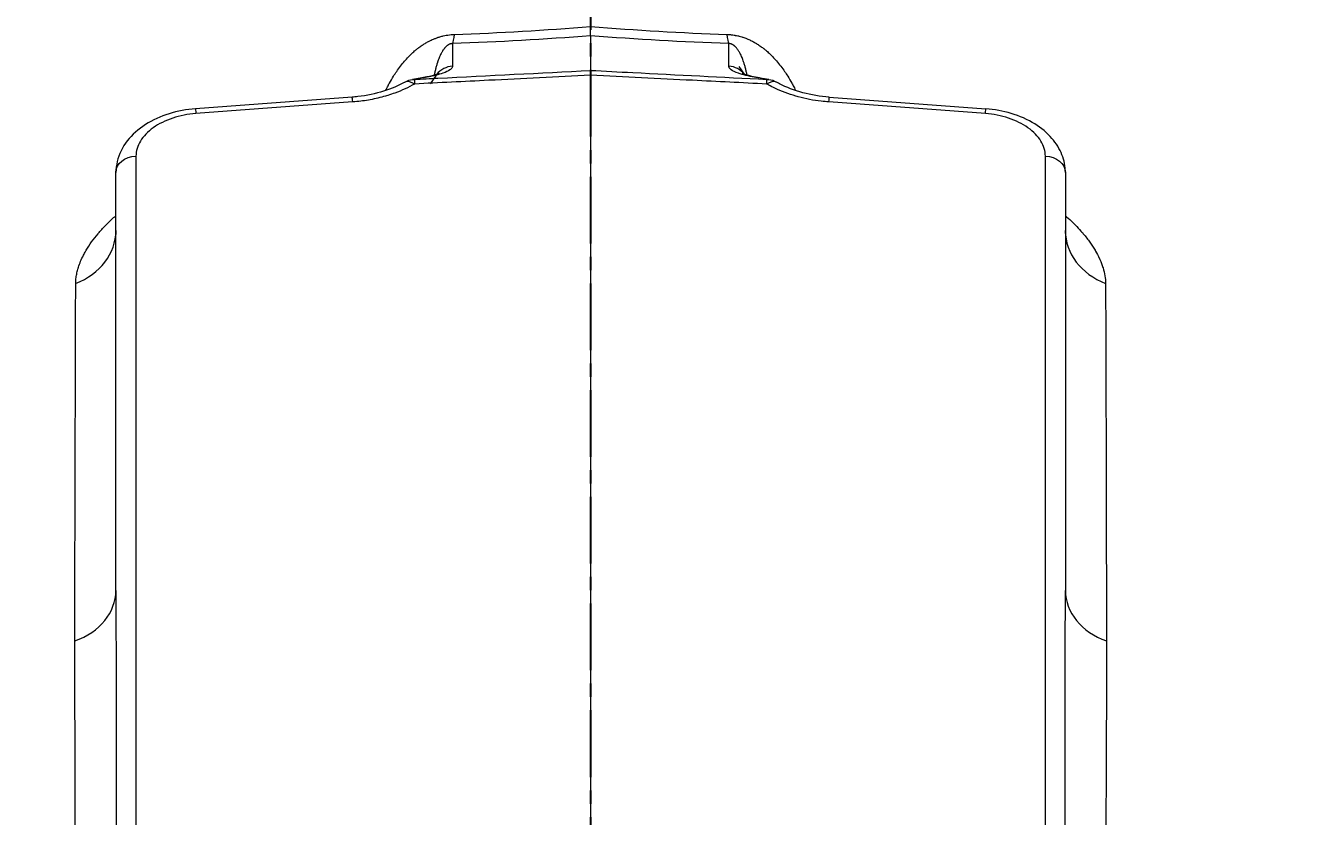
# Model space of a CAD drawing. Header units: millimetres. Extents: x -2122 to 22797, y 3569 to 89276.
# Drawn here: x 9078.1 to 9198.3, y 18054.8 to 18128.9 of the extents above; entities that cross this region are included whole.
import ezdxf

# ---------------------------------------------------------------- set-up
doc = ezdxf.new("R2010")
doc.units = ezdxf.units.MM
doc.header["$LTSCALE"] = 20
doc.linetypes.add('CENTER', pattern=[2, 1.25, -0.25, 0.25, -0.25])
doc.layers.add('IA-DIBUJO', color=3, linetype='Continuous', lineweight=30)
doc.layers.add('IA-DIM', color=7, linetype='Continuous')
doc.layers.add('IA-EJES', color=4, linetype='CENTER')
doc.styles.add('ING-AMB', font='romans.shx', dxfattribs={"width": 0.75, "oblique": 15})
doc.dimstyles.new('ING-AMB 20', dxfattribs={"dimscale": 20, "dimtxt": 3, "dimasz": 2.5, "dimexe": 1, "dimexo": 1, "dimgap": 1, "dimtad": 1, "dimdec": 0, "dimzin": 0, "dimdsep": 46, "dimtxsty": 'ING-AMB', "dimcen": 0.1, "dimclrd": 7, "dimclre": 7, "dimclrt": 2, "dimadec": 0, "dimazin": 0, "dimtfac": 1, "dimtdec": 0, "dimtmove": 0, "dimatfit": 0, "dimfxl": 1.25, "dimtolj": 1, "dimtzin": 0, "dimarcsym": 1})

# ---------------------------------------------------------------- blocks, each defined once
blk = doc.blocks.new('*D143')
at = {"layer": 'Defpoints', "color": 0, "transparency": 16777216}
for p in [(8790.96, 18818.59), (9130.96, 18586.28), (8790.96, 17983.38)]:
    blk.add_point(p, dxfattribs=at)
at = {"layer": 'IA-DIM', "color": 7, "lineweight": -2, "transparency": 16777216}
for p, q in [((8790.96, 18003.38), (8790.96, 18838.59)), ((9130.96, 18606.28), (9130.96, 18838.59)), ((9080.96, 18818.59), (8840.96, 18818.59))]:
    blk.add_line(p, q, dxfattribs=at)
at = {"layer": 'IA-DIM', "color": 7, "transparency": 16777216}
for points in [[(8840.96, 18826.93), (8840.96, 18810.26), (8790.96, 18818.59)], [(9080.96, 18826.93), (9080.96, 18810.26), (9130.96, 18818.59)]]:
    blk.add_solid(points, dxfattribs=at)
at = {"layer": 'IA-DIM', "color": 2, "transparency": 16777216, "insert": (8960.96, 18868.59), "char_height": 60, "attachment_point": 5, "style": 'ING-AMB'}
blk.add_mtext('\\A1;340', dxfattribs=at)
blk = doc.blocks.new('*D145')
at = {"layer": 'Defpoints', "color": 0, "transparency": 16777216}
for p in [(10202.96, 18818.59), (9130.96, 18584.76), (10202.96, 17896.28)]:
    blk.add_point(p, dxfattribs=at)
at = {"layer": 'IA-DIM', "color": 7, "lineweight": -2, "transparency": 16777216}
for p, q in [((9130.96, 18604.76), (9130.96, 18838.59)), ((10202.96, 17916.28), (10202.96, 18838.59)), ((9180.96, 18818.59), (10152.96, 18818.59))]:
    blk.add_line(p, q, dxfattribs=at)
at = {"layer": 'IA-DIM', "color": 7, "transparency": 16777216}
for points in [[(9180.96, 18826.93), (9180.96, 18810.26), (9130.96, 18818.59)], [(10152.96, 18826.93), (10152.96, 18810.26), (10202.96, 18818.59)]]:
    blk.add_solid(points, dxfattribs=at)
at = {"layer": 'IA-DIM', "color": 2, "transparency": 16777216, "insert": (9666.96, 18868.59), "char_height": 60, "attachment_point": 5, "style": 'ING-AMB'}
blk.add_mtext('\\A1;1072', dxfattribs=at)
blk = doc.blocks.new('*D148')
at = {"layer": 'Defpoints', "color": 0, "transparency": 16777216}
for p in [(11939.02, 18936.98), (8790.96, 17983.38), (11939.02, 17945.02)]:
    blk.add_point(p, dxfattribs=at)
at = {"layer": 'IA-DIM', "color": 7, "lineweight": -2, "transparency": 16777216}
for p, q in [((8790.96, 18003.38), (8790.96, 18956.98)), ((11939.02, 17965.02), (11939.02, 18956.98)), ((8840.96, 18936.98), (11889.02, 18936.98))]:
    blk.add_line(p, q, dxfattribs=at)
at = {"layer": 'IA-DIM', "color": 7, "transparency": 16777216}
for points in [[(8840.96, 18945.31), (8840.96, 18928.65), (8790.96, 18936.98)], [(11889.02, 18945.31), (11889.02, 18928.65), (11939.02, 18936.98)]]:
    blk.add_solid(points, dxfattribs=at)
at = {"layer": 'IA-DIM', "color": 2, "transparency": 16777216, "insert": (10364.99, 18986.98), "char_height": 60, "attachment_point": 5, "style": 'ING-AMB'}
blk.add_mtext('\\A1;3148', dxfattribs=at)

msp = doc.modelspace()

# ---------------------------------------------------------------- linework, layer by layer
at = {"layer": 'IA-DIBUJO', "color": 3, "linetype": 'Continuous', "lineweight": 0, "extrusion": (2.06626e-48, 1, -1.83697e-16)}
for p, q in [((9130.96, 18127.96), (9130.96, 18124.72)), ((9118.02, 18127.23), (9118.02, 18125.11)), ((9143.91, 18125.11), (9143.91, 18127.23)), ((9145.43, 18124.27), (9144.86, 18125.08)), ((9116.5, 18124.27), (9115.93, 18123.45)), ((9130.96, 18124.27), (9130.96, 17999.25)), ((9108.62, 18122.21), (9093.96, 18121.12)), ((9108.66, 18121.76), (9094, 18120.68)), ((9167.92, 18120.68), (9153.27, 18121.76)), ((9153.31, 18122.21), (9167.96, 18121.12)), ((9088.39, 18116.69), (9088.39, 18003.54)), ((9173.54, 18003.54), (9173.54, 18116.69)), ((9086.52, 18076), (9086.52, 18115.16)), ((9175.41, 18115.16), (9175.41, 18076))]:
    msp.add_line(p, q, dxfattribs=at)
at = {"layer": 'IA-DIBUJO', "color": 3, "linetype": 'Continuous', "lineweight": 0, "extrusion": (1.12482e-32, -1.83697e-16, -1)}
for centre, start, end in [((-9114.57, 18121.92), 60.3037, 81.6301), ((-9147.36, 18121.92), 98.3699, 119.6963)]:
    msp.add_arc(centre, 1.98, start, end, dxfattribs=at)
for centre, major_axis, ratio, start_param, end_param in [((9130.96, 18134.18), (0, 6.35), 0.000001, -2.94249, -2.569409), ((9088.49, 18115.16), (-1.98, 0), 0.771625, 0, 1.518436), ((9173.43, 18115.16), (1.98, 0), 0.771625, -1.518436, 0)]:
    msp.add_ellipse(centre, major_axis=major_axis, ratio=ratio, start_param=start_param, end_param=end_param, dxfattribs=at)
at = {"layer": 'IA-DIBUJO', "color": 3, "linetype": 'Continuous', "lineweight": 0, "extrusion": (2.46519e-32, -1.83697e-16, -1)}
msp.add_ellipse((9117.69, 18133.42), major_axis=(0.22, -6.32), ratio=0.089628, start_param=-0.564494, end_param=-0.197162, dxfattribs=at)
at = {"layer": 'IA-DIBUJO', "color": 3, "linetype": 'Continuous', "lineweight": 0, "extrusion": (5.3926e-33, -1.83697e-16, -1)}
msp.add_ellipse((9144.24, 18133.42), major_axis=(-0.22, -6.32), ratio=0.089628, start_param=0.197162, end_param=0.564494, dxfattribs=at)
at = {"layer": 'IA-DIBUJO', "color": 3, "linetype": 'Continuous', "lineweight": 0}
for centre, major_axis, ratio, start_param, end_param in [((9118.12, 18123.15), (-1.98, 0), 0.990415, -1.518436, -0.65976), ((9143.8, 18123.15), (-1.98, 0), 0.990415, -2.481833, -1.623156), ((9114.57, 18121.92), (-0.1, 1.97), 0.020991, 0.09815, 0.688457), ((9130.96, 18122.75), (0, 1.97), 0.000001, -0.689428, -0.097053), ((9147.36, 18121.92), (0.1, 1.97), 0.020991, -0.688457, -0.09815), ((9080.19, 18109.72), (6.32, 0), 0.856949, -1.155021, 0), ((9181.73, 18109.72), (-6.32, 0), 0.856949, 0, 1.155021), ((9080.19, 18076), (6.32, 0), 0.812385, -1.169464, 0), ((9181.73, 18076), (-6.32, 0), 0.812385, 0, 1.169464)]:
    msp.add_ellipse(centre, major_axis=major_axis, ratio=ratio, start_param=start_param, end_param=end_param, dxfattribs=at)
at = {"layer": 'IA-DIBUJO', "color": 3, "linetype": 'Continuous', "lineweight": 0, "extrusion": (-1.54074e-32, -1.83697e-16, -1)}
msp.add_ellipse((9114.57, 18121.92), major_axis=(-0.29, 1.95), ratio=0.688015, start_param=0, end_param=0.135416, dxfattribs=at)
at = {"layer": 'IA-DIBUJO', "color": 3, "linetype": 'Continuous', "lineweight": 0, "extrusion": (-3.38964e-32, -1.83697e-16, -1)}
msp.add_ellipse((9147.36, 18121.92), major_axis=(0.29, 1.95), ratio=0.688015, start_param=-0.135416, end_param=0, dxfattribs=at)
at = {"layer": 'IA-DIBUJO', "color": 3, "linetype": 'Continuous', "lineweight": 0, "extrusion": (1.47911e-31, -1.83697e-16, -1)}
msp.add_ellipse((9114.57, 18121.92), major_axis=(-0.98, 1.72), ratio=0.46788, start_param=0, end_param=0.801972, dxfattribs=at)
at = {"layer": 'IA-DIBUJO', "color": 3, "linetype": 'Continuous', "lineweight": 0, "extrusion": (-3.69779e-32, -1.83697e-16, -1)}
msp.add_ellipse((9147.36, 18121.92), major_axis=(0.98, 1.72), ratio=0.46788, start_param=-0.801972, end_param=0, dxfattribs=at)
at = {"layer": 'IA-DIBUJO', "color": 3, "linetype": 'Continuous', "lineweight": 0, "extrusion": (1.07852e-32, -1.83697e-16, -1)}
for centre, major_axis, start_param, end_param in [((9108.76, 18120.24), (-0.15, 1.97), 0, 0.688296), ((9153.16, 18120.24), (0.15, 1.97), -0.688296, 0)]:
    msp.add_ellipse(centre, major_axis=major_axis, ratio=0.007084, start_param=start_param, end_param=end_param, dxfattribs=at)
at = {"layer": 'IA-DIBUJO', "color": 3, "linetype": 'Continuous', "lineweight": 0, "extrusion": (-5.08446e-32, -1.83697e-16, -1)}
msp.add_ellipse((9094.11, 18119.15), major_axis=(-0.15, 1.97), ratio=0.007084, start_param=0, end_param=0.688296, dxfattribs=at)
at = {"layer": 'IA-DIBUJO', "color": 3, "linetype": 'Continuous', "lineweight": 0, "extrusion": (-9.24446e-33, -1.83697e-16, -1)}
msp.add_ellipse((9167.82, 18119.15), major_axis=(0.15, 1.97), ratio=0.007084, start_param=-0.688296, end_param=0, dxfattribs=at)
at = {"layer": 'IA-DIBUJO', "color": 3, "linetype": 'Continuous', "lineweight": 0}
for points, knots in [([(9148.52, 18160.45), (9149.53, 18160.36), (9149.83, 18160.49), (9151.38, 18160.41), (9152.23, 18160.25), (9154.78, 18159.66), (9156.32, 18159.24), (9161.43, 18158.06), (9163.06, 18157.67), (9167.39, 18156.5), (9169.88, 18155.74), (9174.56, 18154.16), (9176.74, 18153.34), (9180.82, 18151.7), (9182.72, 18150.88), (9186.27, 18149.23), (9187.92, 18148.41), (9192.45, 18146.04), (9195.27, 18144.42), (9200.09, 18141.34), (9202.13, 18139.94), (9205.63, 18137.37), (9207.1, 18136.23), (9210.76, 18133.23), (9212.83, 18131.37), (9216.84, 18127.5), (9218.72, 18125.56), (9220.59, 18123.41)], [0.001532, 0.001532, 0.001532, 0.001532, 0.158728, 0.158728, 0.296923, 0.296923, 0.524013, 0.524013, 0.613486, 0.613486, 0.738049, 0.738049, 0.850415, 0.850415, 0.951398, 0.951398, 1.041754, 1.041754, 1.20411, 1.20411, 1.328467, 1.328467, 1.422861, 1.422861, 1.568792, 1.568792, 1.71541, 1.71541, 1.71541, 1.71541]), ([(9111.77, 18122.83), (9111.79, 18122.87), (9111.81, 18122.91), (9111.83, 18122.96), (9111.84, 18122.96), (9111.9, 18123.1), (9111.97, 18123.24), (9112.07, 18123.42), (9112.09, 18123.47), (9112.24, 18123.74), (9112.37, 18123.96), (9112.6, 18124.33), (9112.7, 18124.48), (9112.92, 18124.79), (9113.04, 18124.96), (9113.29, 18125.28), (9113.41, 18125.43), (9113.58, 18125.63), (9113.62, 18125.68), (9113.68, 18125.74), (9113.7, 18125.76), (9113.86, 18125.94), (9114.01, 18126.1), (9114.27, 18126.35), (9114.37, 18126.45), (9114.55, 18126.6), (9114.63, 18126.66), (9114.72, 18126.74), (9114.74, 18126.75), (9114.79, 18126.79), (9114.84, 18126.83), (9114.98, 18126.93), (9115.08, 18127), (9115.27, 18127.13), (9115.36, 18127.19), (9115.56, 18127.31), (9115.67, 18127.38), (9115.87, 18127.48), (9115.95, 18127.52), (9116.1, 18127.59), (9116.17, 18127.62), (9116.28, 18127.67), (9116.32, 18127.68), (9116.45, 18127.73), (9116.54, 18127.77), (9116.65, 18127.81), (9116.67, 18127.81), (9116.8, 18127.86), (9116.91, 18127.89), (9117.07, 18127.93), (9117.12, 18127.94), (9117.25, 18127.97), (9117.34, 18127.99), (9117.64, 18128.05), (9117.86, 18128.07), (9118.11, 18128.09), (9118.15, 18128.09), (9118.18, 18128.09)], [0.000254218, 0.000254218, 0.000254218, 0.000254218, 0.000369585, 0.000369585, 0.000386689, 0.000386689, 0.000773437, 0.000773437, 0.00090161, 0.00090161, 0.001546934, 0.001546934, 0.001970157, 0.001970157, 0.002456647, 0.002456647, 0.002901139, 0.002901139, 0.003040638, 0.003040638, 0.003093928, 0.003093928, 0.003571346, 0.003571346, 0.003867426, 0.003867426, 0.0040608, 0.0040608, 0.004099832, 0.004099832, 0.004205831, 0.004205831, 0.004441242, 0.004441242, 0.004640923, 0.004640923, 0.00487007, 0.00487007, 0.005027671, 0.005027671, 0.005153707, 0.005153707, 0.005221045, 0.005221045, 0.005382595, 0.005382595, 0.00541442, 0.00541442, 0.005596638, 0.005596638, 0.005673012, 0.005673012, 0.005801168, 0.005801168, 0.006138772, 0.006138772, 0.006187917, 0.006187917, 0.006187917, 0.006187917]), ([(9143.74, 18128.09), (9143.83, 18128.09), (9143.92, 18128.08), (9144.05, 18128.07), (9144.09, 18128.07), (9144.22, 18128.05), (9144.31, 18128.04), (9144.44, 18128.02), (9144.47, 18128.01), (9144.59, 18127.99), (9144.67, 18127.97), (9144.79, 18127.95), (9144.83, 18127.94), (9144.96, 18127.9), (9145.04, 18127.88), (9145.15, 18127.85), (9145.19, 18127.83), (9145.34, 18127.78), (9145.45, 18127.74), (9145.6, 18127.68), (9145.64, 18127.67), (9145.8, 18127.6), (9145.91, 18127.55), (9146.14, 18127.43), (9146.26, 18127.37), (9146.4, 18127.29), (9146.43, 18127.27), (9146.47, 18127.25), (9146.48, 18127.24), (9146.59, 18127.17), (9146.7, 18127.1), (9146.92, 18126.95), (9147.03, 18126.87), (9147.14, 18126.78), (9147.16, 18126.77), (9147.26, 18126.69), (9147.35, 18126.62), (9147.54, 18126.45), (9147.65, 18126.36), (9147.91, 18126.1), (9148.06, 18125.94), (9148.23, 18125.76), (9148.24, 18125.74), (9148.4, 18125.57), (9148.53, 18125.41), (9148.8, 18125.08), (9148.93, 18124.91), (9149.07, 18124.7), (9149.1, 18124.66), (9149.23, 18124.48), (9149.32, 18124.33), (9149.55, 18123.96), (9149.69, 18123.74), (9149.83, 18123.47), (9149.86, 18123.42), (9149.95, 18123.24), (9150.02, 18123.11), (9150.09, 18122.96), (9150.09, 18122.96), (9150.11, 18122.91), (9150.13, 18122.87), (9150.15, 18122.83)], [0, 0, 0, 0, 0.000133628, 0.000133628, 0.000195998, 0.000195998, 0.000335198, 0.000335198, 0.000391995, 0.000391995, 0.000522227, 0.000522227, 0.000587993, 0.000587993, 0.000722295, 0.000722295, 0.000783991, 0.000783991, 0.000978617, 0.000978617, 0.001048041, 0.001048041, 0.001264921, 0.001264921, 0.001500356, 0.001500356, 0.001567982, 0.001567982, 0.0015808, 0.0015808, 0.001822737, 0.001822737, 0.002088748, 0.002088748, 0.002117547, 0.002117547, 0.002351973, 0.002351973, 0.002653437, 0.002653437, 0.003135964, 0.003135964, 0.003191716, 0.003191716, 0.003661389, 0.003661389, 0.004172513, 0.004172513, 0.004276383, 0.004276383, 0.004703946, 0.004703946, 0.005358522, 0.005358522, 0.005487937, 0.005487937, 0.005879932, 0.005879932, 0.005897334, 0.005897334, 0.006014373, 0.006014373, 0.006014373, 0.006014373]), ([(9118.02, 18127.23), (9118, 18127.23), (9117.98, 18127.23), (9117.93, 18127.22), (9117.91, 18127.22), (9117.87, 18127.21), (9117.85, 18127.21), (9117.83, 18127.2), (9117.82, 18127.2), (9117.8, 18127.19), (9117.78, 18127.18), (9117.74, 18127.17), (9117.72, 18127.16), (9117.69, 18127.15), (9117.69, 18127.15), (9117.66, 18127.13), (9117.64, 18127.12), (9117.59, 18127.09), (9117.57, 18127.08), (9117.54, 18127.05), (9117.52, 18127.04), (9117.48, 18127), (9117.45, 18126.98), (9117.4, 18126.93), (9117.38, 18126.9), (9117.33, 18126.85), (9117.31, 18126.83), (9117.28, 18126.8), (9117.28, 18126.79), (9117.24, 18126.74), (9117.21, 18126.7), (9117.15, 18126.62), (9117.12, 18126.58), (9117.07, 18126.49), (9117.05, 18126.45), (9117, 18126.37), (9116.99, 18126.34), (9116.93, 18126.24), (9116.9, 18126.17), (9116.84, 18126.04), (9116.81, 18125.97), (9116.75, 18125.83), (9116.73, 18125.76), (9116.67, 18125.62), (9116.65, 18125.55), (9116.62, 18125.45), (9116.61, 18125.42), (9116.56, 18125.29), (9116.53, 18125.18), (9116.47, 18124.97), (9116.45, 18124.86), (9116.39, 18124.65), (9116.37, 18124.54), (9116.34, 18124.38), (9116.33, 18124.33), (9116.32, 18124.28)], [0, 0, 0, 0, 0.000033329, 0.000033329, 0.000066866, 0.000066866, 0.000102508, 0.000102508, 0.000105918, 0.000105918, 0.000149782, 0.000149782, 0.00019734, 0.00019734, 0.000211835, 0.000211835, 0.000280445, 0.000280445, 0.000355178, 0.000355178, 0.000423671, 0.000423671, 0.000545335, 0.000545335, 0.000672659, 0.000672659, 0.000808005, 0.000808005, 0.000847342, 0.000847342, 0.001061945, 0.001061945, 0.001284783, 0.001284783, 0.001520164, 0.001520164, 0.001694684, 0.001694684, 0.002053692, 0.002053692, 0.00243321, 0.00243321, 0.002824455, 0.002824455, 0.003231228, 0.003231228, 0.003389368, 0.003389368, 0.004000932, 0.004000932, 0.004631701, 0.004631701, 0.005288518, 0.005288518, 0.005604798, 0.005604798, 0.005604798, 0.005604798]), ([(9145.61, 18124.28), (9145.6, 18124.31), (9145.59, 18124.34), (9145.57, 18124.47), (9145.54, 18124.58), (9145.5, 18124.79), (9145.47, 18124.9), (9145.41, 18125.11), (9145.38, 18125.22), (9145.34, 18125.35), (9145.33, 18125.37), (9145.3, 18125.47), (9145.28, 18125.55), (9145.23, 18125.69), (9145.2, 18125.76), (9145.15, 18125.9), (9145.12, 18125.96), (9145.06, 18126.1), (9145.03, 18126.17), (9144.98, 18126.26), (9144.97, 18126.28), (9144.93, 18126.35), (9144.91, 18126.39), (9144.86, 18126.48), (9144.83, 18126.52), (9144.78, 18126.6), (9144.75, 18126.64), (9144.7, 18126.72), (9144.68, 18126.75), (9144.63, 18126.81), (9144.61, 18126.83), (9144.57, 18126.88), (9144.54, 18126.91), (9144.49, 18126.96), (9144.47, 18126.98), (9144.43, 18127.01), (9144.43, 18127.02), (9144.4, 18127.04), (9144.38, 18127.05), (9144.34, 18127.08), (9144.32, 18127.1), (9144.28, 18127.12), (9144.26, 18127.13), (9144.22, 18127.15), (9144.2, 18127.16), (9144.16, 18127.18), (9144.14, 18127.19), (9144.11, 18127.2), (9144.11, 18127.2), (9144.08, 18127.21), (9144.06, 18127.21), (9144.02, 18127.22), (9144, 18127.22), (9143.96, 18127.23), (9143.93, 18127.23), (9143.91, 18127.23), (9143.91, 18127.23), (9143.91, 18127.23)], [0.00115452, 0.00115452, 0.00115452, 0.00115452, 0.001335954, 0.001335954, 0.001973751, 0.001973751, 0.002595986, 0.002595986, 0.00319489, 0.00319489, 0.00333464, 0.00333464, 0.00375147, 0.00375147, 0.004136341, 0.004136341, 0.004509524, 0.004509524, 0.004865516, 0.004865516, 0.00500196, 0.00500196, 0.005232701, 0.005232701, 0.005455604, 0.005455604, 0.005665262, 0.005665262, 0.00583562, 0.00583562, 0.005969262, 0.005969262, 0.006097241, 0.006097241, 0.006217096, 0.006217096, 0.00625245, 0.00625245, 0.006328329, 0.006328329, 0.006397824, 0.006397824, 0.006460865, 0.006460865, 0.006509033, 0.006509033, 0.006553427, 0.006553427, 0.006565072, 0.006565072, 0.006599376, 0.006599376, 0.006632226, 0.006632226, 0.006664905, 0.006664905, 0.00666928, 0.00666928, 0.00666928, 0.00666928]), ([(9118.02, 18125.11), (9118.02, 18125.07), (9118.01, 18125.02), (9117.99, 18124.98), (9117.97, 18124.94), (9117.94, 18124.9), (9117.89, 18124.86), (9117.87, 18124.83), (9117.83, 18124.8), (9117.79, 18124.77), (9117.64, 18124.66), (9117.42, 18124.56), (9117.13, 18124.45), (9116.94, 18124.39), (9116.71, 18124.32), (9116.46, 18124.26), (9116.32, 18124.22), (9116.17, 18124.19), (9116.01, 18124.15), (9115.57, 18124.06), (9115.06, 18123.97), (9114.46, 18123.88)], [0, 0, 0, 0, 0.000461262, 0.000461262, 0.000461262, 0.000924212, 0.000924212, 0.000924212, 0.001238675, 0.001238675, 0.001238675, 0.002478225, 0.002478225, 0.002478225, 0.003280936, 0.003280936, 0.003280936, 0.003719184, 0.003719184, 0.003719184, 0.004962359, 0.004962359, 0.004962359, 0.004962359]), ([(9147.46, 18123.88), (9146.87, 18123.97), (9146.36, 18124.06), (9145.91, 18124.15), (9145.63, 18124.21), (9145.37, 18124.28), (9145.14, 18124.34), (9145.02, 18124.38), (9144.9, 18124.42), (9144.8, 18124.45), (9144.5, 18124.56), (9144.28, 18124.66), (9144.13, 18124.77), (9144.07, 18124.81), (9144.03, 18124.85), (9143.99, 18124.9), (9143.96, 18124.94), (9143.93, 18124.98), (9143.92, 18125.02), (9143.91, 18125.05), (9143.91, 18125.08), (9143.91, 18125.11)], [0, 0, 0, 0, 0.001227759, 0.001227759, 0.001227759, 0.002021802, 0.002021802, 0.002021802, 0.002455517, 0.002455517, 0.002455517, 0.003683276, 0.003683276, 0.003683276, 0.004142757, 0.004142757, 0.004142757, 0.00460009, 0.00460009, 0.00460009, 0.004911035, 0.004911035, 0.004911035, 0.004911035]), ([(9116.78, 18124.44), (9116.78, 18124.44), (9116.77, 18124.44), (9116.73, 18124.42), (9116.63, 18124.38), (9116.29, 18124.26), (9115.99, 18124.18), (9115.24, 18124.03), (9114.79, 18123.95), (9114.28, 18123.87)], [2.913216, 2.913216, 2.913216, 2.913216, 3.282977, 3.282977, 4.820435, 4.820435, 7.007311, 7.007311, 9.215267, 9.215267, 9.215267, 9.215267]), ([(9114.46, 18123.88), (9115.19, 18123.92), (9115.93, 18123.95), (9116.66, 18123.99), (9121.43, 18124.23), (9126.19, 18124.47), (9130.96, 18124.72)], [0.000887799, 0.000887799, 0.000887799, 0.000887799, 0.002, 0.002, 0.002, 0.00925243, 0.00925243, 0.00925243, 0.00925243]), ([(9130.96, 18124.27), (9127.78, 18124.11), (9122.28, 18123.83), (9116.78, 18123.56), (9114.46, 18123.44)], [0, 0, 0, 0, 0.004838551, 0.00836465, 0.00836465, 0.00836465, 0.00836465]), ([(9130.96, 18124.72), (9132.28, 18124.65), (9133.59, 18124.58), (9134.91, 18124.52), (9139.09, 18124.3), (9143.28, 18124.09), (9147.46, 18123.88)], [0, 0, 0, 0, 0.002, 0.002, 0.002, 0.008364631, 0.008364631, 0.008364631, 0.008364631]), ([(9147.46, 18123.44), (9145.14, 18123.56), (9142.82, 18123.67), (9137.32, 18123.95), (9134.14, 18124.11), (9130.96, 18124.27)], [0.002163505, 0.002163505, 0.002163505, 0.002163505, 0.005689604, 0.005689604, 0.010528155, 0.010528155, 0.010528155, 0.010528155]), ([(9147.65, 18123.87), (9147.01, 18123.96), (9146.47, 18124.06), (9145.64, 18124.26), (9145.33, 18124.36), (9145.17, 18124.43), (9145.15, 18124.44), (9145.15, 18124.44)], [0, 0, 0, 0, 2.725288, 2.725288, 5.470971, 5.470971, 6.291172, 6.291172, 6.291172, 6.291172]), ([(9113.59, 18123.63), (9113, 18123.3), (9112.31, 18123), (9110.83, 18122.53), (9110, 18122.35), (9108.99, 18122.24), (9108.8, 18122.22), (9108.62, 18122.21)], [0, 0, 0, 0, 2.425134, 2.425134, 4.9356, 4.9356, 5.495289, 5.495289, 5.495289, 5.495289]), ([(9114.46, 18123.44), (9113.91, 18123.12), (9113.3, 18122.84), (9112.64, 18122.6), (9112.42, 18122.52), (9112.2, 18122.44), (9111.97, 18122.37), (9111.89, 18122.35), (9111.82, 18122.33), (9111.75, 18122.31), (9111.28, 18122.17), (9110.81, 18122.06), (9110.33, 18121.97), (9109.85, 18121.88), (9109.37, 18121.82), (9108.89, 18121.78), (9108.82, 18121.77), (9108.74, 18121.76), (9108.66, 18121.76)], [0.8762429, 0.8762429, 0.8762429, 0.8762429, 1.098343, 1.098343, 1.098343, 1.1730731, 1.1730731, 1.1730731, 1.1973396, 1.1973396, 1.1973396, 1.3466721, 1.3466721, 1.3466721, 1.4942086, 1.4942086, 1.4942086, 1.5184364, 1.5184364, 1.5184364, 1.5184364]), ([(9153.27, 18121.76), (9153.03, 18121.78), (9152.79, 18121.8), (9152.55, 18121.83), (9151.83, 18121.91), (9151.1, 18122.05), (9150.4, 18122.24), (9150.33, 18122.26), (9150.25, 18122.29), (9150.18, 18122.31), (9149.49, 18122.51), (9148.83, 18122.76), (9148.22, 18123.04), (9148.02, 18123.14), (9147.83, 18123.24), (9147.64, 18123.34), (9147.58, 18123.37), (9147.52, 18123.4), (9147.46, 18123.44)], [4.7647489, 4.7647489, 4.7647489, 4.7647489, 4.8379541, 4.8379541, 4.8379541, 5.0616245, 5.0616245, 5.0616245, 5.0858457, 5.0858457, 5.0858457, 5.3093672, 5.3093672, 5.3093672, 5.38267, 5.38267, 5.38267, 5.4069424, 5.4069424, 5.4069424, 5.4069424]), ([(9153.31, 18122.21), (9152.47, 18122.27), (9151.62, 18122.41), (9150.04, 18122.84), (9149.29, 18123.13), (9148.54, 18123.52), (9148.44, 18123.58), (9148.34, 18123.63)], [0, 0, 0, 0, 2.533333, 2.533333, 5.079111, 5.079111, 5.493719, 5.493719, 5.493719, 5.493719]), ([(9093.96, 18121.12), (9093.12, 18121.06), (9092.27, 18120.9), (9090.69, 18120.41), (9089.94, 18120.06), (9088.62, 18119.21), (9088.03, 18118.7), (9087.13, 18117.54), (9086.8, 18116.87), (9086.56, 18115.85), (9086.52, 18115.5), (9086.52, 18115.16)], [0, 0, 0, 0, 2.537218, 2.537218, 5.10161, 5.10161, 7.685355, 7.685355, 10.242723, 10.242723, 11.468037, 11.468037, 11.468037, 11.468037]), ([(9094, 18120.68), (9093.25, 18120.62), (9092.51, 18120.47), (9091.15, 18120.02), (9090.53, 18119.71), (9089.5, 18118.98), (9089.09, 18118.55), (9088.53, 18117.64), (9088.39, 18117.16), (9088.39, 18116.69)], [4.764749, 4.764749, 4.764749, 4.764749, 5.144358, 5.144358, 5.523967, 5.523967, 5.903576, 5.903576, 6.283185, 6.283185, 6.283185, 6.283185]), ([(9173.54, 18116.69), (9173.54, 18117.16), (9173.39, 18117.64), (9172.84, 18118.55), (9172.43, 18118.98), (9171.39, 18119.71), (9170.77, 18120.02), (9169.41, 18120.47), (9168.67, 18120.62), (9167.92, 18120.68)], [3.141593, 3.141593, 3.141593, 3.141593, 3.521202, 3.521202, 3.900811, 3.900811, 4.28042, 4.28042, 4.660029, 4.660029, 4.660029, 4.660029]), ([(9175.41, 18115.16), (9175.41, 18115.72), (9175.3, 18116.29), (9174.88, 18117.36), (9174.55, 18117.88), (9173.71, 18118.86), (9173.17, 18119.32), (9171.89, 18120.11), (9171.13, 18120.45), (9169.58, 18120.92), (9168.77, 18121.06), (9167.96, 18121.12)], [0, 0, 0, 0, 2.016423, 2.016423, 4.129065, 4.129065, 6.487063, 6.487063, 9.047427, 9.047427, 11.472828, 11.472828, 11.472828, 11.472828]), ([(9082.75, 18104.77), (9082.75, 18104.91), (9082.76, 18105.05), (9082.77, 18105.19), (9082.79, 18105.34), (9082.81, 18105.49), (9082.84, 18105.64), (9082.87, 18105.79), (9082.9, 18105.94), (9082.94, 18106.09), (9082.96, 18106.14), (9082.97, 18106.18), (9082.99, 18106.23), (9082.99, 18106.25), (9083, 18106.26), (9083, 18106.27), (9083.12, 18106.65), (9083.28, 18107.02), (9083.48, 18107.41), (9083.54, 18107.54), (9083.61, 18107.67), (9083.69, 18107.8), (9083.71, 18107.82), (9083.72, 18107.85), (9083.74, 18107.88), (9083.89, 18108.13), (9084.06, 18108.39), (9084.24, 18108.65), (9084.43, 18108.91), (9084.63, 18109.17), (9084.84, 18109.42), (9084.87, 18109.46), (9084.91, 18109.5), (9084.94, 18109.53), (9085.15, 18109.78), (9085.38, 18110.03), (9085.63, 18110.28), (9085.87, 18110.53), (9086.13, 18110.77), (9086.4, 18111.01), (9086.44, 18111.05), (9086.48, 18111.08), (9086.52, 18111.12)], [0, 0, 0, 0, 0.000409183, 0.000409183, 0.000409183, 0.000821829, 0.000821829, 0.000821829, 0.001229151, 0.001229151, 0.001229151, 0.001356048, 0.001356048, 0.001356048, 0.001394938, 0.001394938, 0.001394938, 0.002382563, 0.002382563, 0.002382563, 0.002712095, 0.002712095, 0.002712095, 0.002783195, 0.002783195, 0.002783195, 0.003425669, 0.003425669, 0.003425669, 0.004068143, 0.004068143, 0.004068143, 0.004161359, 0.004161359, 0.004161359, 0.004792775, 0.004792775, 0.004792775, 0.00542419, 0.00542419, 0.00542419, 0.005515641, 0.005515641, 0.005515641, 0.005515641]), ([(9175.41, 18111.12), (9175.45, 18111.08), (9175.49, 18111.05), (9175.53, 18111.01), (9175.73, 18110.83), (9175.93, 18110.65), (9176.12, 18110.46), (9176.16, 18110.42), (9176.2, 18110.38), (9176.25, 18110.33), (9176.28, 18110.3), (9176.32, 18110.26), (9176.36, 18110.22), (9176.54, 18110.04), (9176.71, 18109.85), (9176.87, 18109.67), (9176.91, 18109.62), (9176.96, 18109.57), (9177, 18109.52), (9177.03, 18109.48), (9177.06, 18109.44), (9177.09, 18109.41), (9177.32, 18109.14), (9177.52, 18108.88), (9177.71, 18108.62), (9177.88, 18108.37), (9178.04, 18108.12), (9178.19, 18107.87), (9178.21, 18107.85), (9178.22, 18107.82), (9178.24, 18107.79), (9178.37, 18107.57), (9178.49, 18107.34), (9178.59, 18107.12), (9178.6, 18107.1), (9178.61, 18107.08), (9178.62, 18107.05), (9178.63, 18107.03), (9178.64, 18107.01), (9178.65, 18106.99), (9178.76, 18106.74), (9178.85, 18106.5), (9178.93, 18106.26), (9178.93, 18106.25), (9178.94, 18106.23), (9178.94, 18106.22), (9179.1, 18105.71), (9179.18, 18105.23), (9179.18, 18104.77)], [0.005287269, 0.005287269, 0.005287269, 0.005287269, 0.005383268, 0.005383268, 0.005383268, 0.005850498, 0.005850498, 0.005850498, 0.005958657, 0.005958657, 0.005958657, 0.006056177, 0.006056177, 0.006056177, 0.006510508, 0.006510508, 0.006510508, 0.006637425, 0.006637425, 0.006637425, 0.006729085, 0.006729085, 0.006729085, 0.007383527, 0.007383527, 0.007383527, 0.008004728, 0.008004728, 0.008004728, 0.008074902, 0.008074902, 0.008074902, 0.008637957, 0.008637957, 0.008637957, 0.00869322, 0.00869322, 0.00869322, 0.008747811, 0.008747811, 0.008747811, 0.009383371, 0.009383371, 0.009383371, 0.00942072, 0.00942072, 0.00942072, 0.010766537, 0.010766537, 0.010766537, 0.010766537]), ([(9086.52, 18109.72), (9086.52, 18109.42), (9086.46, 18109.24), (9086.46, 18109.24), (9086.46, 18109.24), (9086.46, 18109.24)], [0, 0, 0, 0, 2.460875, 2.460875, 2.482902, 2.482902, 2.482902, 2.482902]), ([(9175.47, 18109.24), (9175.47, 18109.24), (9175.46, 18109.25), (9175.44, 18109.37), (9175.41, 18109.52), (9175.41, 18109.72)], [14.168909, 14.168909, 14.168909, 14.168909, 14.972559, 14.972559, 16.67019, 16.67019, 16.67019, 16.67019]), ([(9082.66, 18071.27), (9082.67, 18077.26), (9082.69, 18082.99), (9082.72, 18094.1), (9082.73, 18099.47), (9082.75, 18104.77)], [0.05823079, 0.05823079, 0.05823079, 0.05823079, 0.07376086, 0.07376086, 0.08929092, 0.08929092, 0.08929092, 0.08929092]), ([(9179.18, 18104.77), (9179.19, 18099.47), (9179.21, 18094.1), (9179.24, 18082.99), (9179.25, 18077.26), (9179.26, 18071.27)], [0, 0, 0, 0, 0.01556406, 0.01556406, 0.03112811, 0.03112811, 0.03112811, 0.03112811]), ([(9086.52, 18076), (9086.52, 18072.64), (9086.52, 18069.26), (9086.53, 18065.86), (9086.53, 18062.46), (9086.53, 18059.04), (9086.53, 18055.61), (9086.53, 18052.18), (9086.53, 18048.73), (9086.53, 18045.26), (9086.52, 18041.79), (9086.52, 18038.31), (9086.52, 18034.81)], [0, 0, 0, 0, 0.00819686, 0.00819686, 0.00819686, 0.01639248, 0.01639248, 0.01639248, 0.02459347, 0.02459347, 0.02459347, 0.03278496, 0.03278496, 0.03278496, 0.03278496]), ([(9175.41, 18034.81), (9175.41, 18038.31), (9175.4, 18041.79), (9175.4, 18045.26), (9175.39, 18048.72), (9175.39, 18052.17), (9175.39, 18055.61), (9175.39, 18059.04), (9175.39, 18062.46), (9175.4, 18065.86), (9175.4, 18069.26), (9175.41, 18072.64), (9175.41, 18076)], [0, 0, 0, 0, 0.0081914, 0.0081914, 0.0081914, 0.01638723, 0.01638723, 0.01638723, 0.02458798, 0.02458798, 0.02458798, 0.0327849, 0.0327849, 0.0327849, 0.0327849]), ([(9082.63, 18030.57), (9082.63, 18034.24), (9082.65, 18037.84), (9082.67, 18041.38), (9082.69, 18044.91), (9082.71, 18048.38), (9082.71, 18051.77), (9082.71, 18055.16), (9082.7, 18058.48), (9082.69, 18061.73), (9082.68, 18064.98), (9082.66, 18068.16), (9082.66, 18071.27)], [0, 0, 0, 0, 0.00809751, 0.00809751, 0.00809751, 0.01619739, 0.01619739, 0.01619739, 0.02430315, 0.02430315, 0.02430315, 0.03241229, 0.03241229, 0.03241229, 0.03241229]), ([(9179.26, 18071.27), (9179.27, 18068.16), (9179.25, 18064.98), (9179.24, 18061.73), (9179.22, 18058.86), (9179.21, 18055.92), (9179.21, 18052.94), (9179.21, 18052.55), (9179.21, 18052.16), (9179.21, 18051.77), (9179.22, 18048.81), (9179.23, 18045.79), (9179.24, 18042.72), (9179.25, 18042.27), (9179.25, 18041.83), (9179.25, 18041.38), (9179.27, 18037.85), (9179.3, 18034.24), (9179.3, 18030.57)], [0, 0, 0, 0, 0.00810678, 0.00810678, 0.00810678, 0.01528353, 0.01528353, 0.01528353, 0.01621732, 0.01621732, 0.01621732, 0.02329391, 0.02329391, 0.02329391, 0.02432463, 0.02432463, 0.02432463, 0.03242712, 0.03242712, 0.03242712, 0.03242712])]:
    msp.add_open_spline(points, degree=3, knots=knots, dxfattribs=at)
for points in [[(9118.18, 18128.09), (9122.46, 18128.24), (9126.72, 18128.49), (9130.96, 18128.84)], [(9130.96, 18128.84), (9135.21, 18128.49), (9139.47, 18128.24), (9143.74, 18128.09)], [(9130.96, 18127.96), (9126.66, 18127.62), (9122.35, 18127.38), (9118.02, 18127.23)], [(9143.91, 18127.23), (9139.58, 18127.38), (9135.26, 18127.62), (9130.96, 18127.96)]]:
    msp.add_open_spline(points, degree=3, dxfattribs=at)
at = {"layer": 'IA-EJES', "ltscale": 0.25}
msp.add_line((9130.96, 18584.76), (9130.96, 16807.07), dxfattribs=at)

# ---------------------------------------------------------------- dimensions: what is measured, and where the dimension line sits
at = {"layer": 'IA-DIM'}
for base, p1, p2, picture, middle in [((11939.02, 18936.98), (8790.96, 17983.38), (11939.02, 17945.02), '*D148', (10364.99, 18986.98)), ((8790.96, 18818.59), (9130.96, 18586.28), (8790.96, 17983.38), '*D143', (8960.96, 18868.59)), ((10202.96, 18818.59), (9130.96, 18584.76), (10202.96, 17896.28), '*D145', (9666.96, 18868.59))]:
    dim = msp.add_linear_dim(base=base, p1=p1, p2=p2, dimstyle='ING-AMB 20', override={"dimpost": '\\X'}, dxfattribs=at)
    dim.commit()
    dim.dimension.update_dxf_attribs({"geometry": picture, "text_midpoint": middle})

doc.saveas('drawing.dxf')
